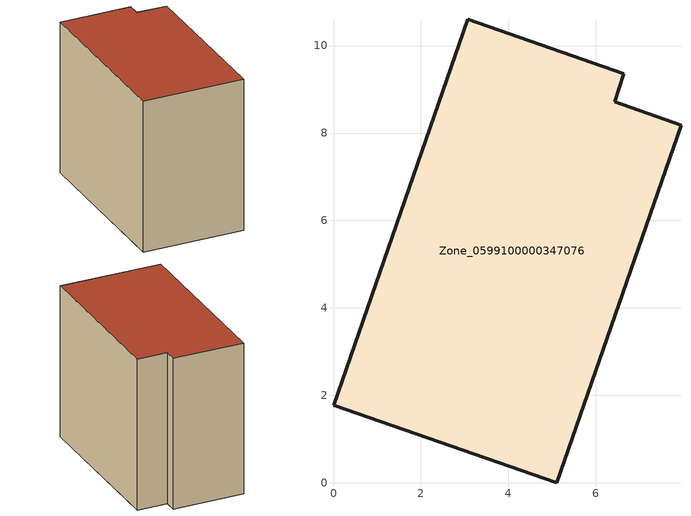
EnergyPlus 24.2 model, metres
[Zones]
Zone_0599100000347076
 floor ground (C_G): 0,1.77 3.07,10.6 6.64,9.36 6.43,8.71 7.95,8.18 5.11,0 z0
 wall outside (C_F): 3.07,10.6 0,1.77 5.11,0 7.95,8.18 6.43,8.71 6.64,9.36 3.07,10.6 z0:8.21
 roof outside (C_R): 0,1.77 5.11,0 7.95,8.18 6.43,8.71 6.64,9.36 3.07,10.6 z8.21
[BUILDING]
Pand.0599100000347076: North Axis=0; Terrain=City; Loads Convergence Tolerance Value=0.04; Temperature Convergence Tolerance Value=0.4; Solar Distribution=FullExterior; Maximum Number of Warmup Days=25; Minimum Number of Warmup Days=1
[Site:Location]
Rotterdam.The.Hague.AP_ZH_NLD Design_Conditions: Latitude=51.96; Longitude=4.45; Time Zone=1; Elevation=-4.5
[SITE:GROUNDTEMPERATURE:BUILDINGSURFACE]
18, 18, 18, 18, 18, 18, 18, 18, 18, 18, 18, 18
[MATERIAL] Thermal Absorptance=0.9; Solar Absorptance=0.7; Visible Absorptance=0.7
Name | Roughness | Thickness | Conductivity | Density | Specific Heat
G.TI.1992-2005 | MediumSmooth | 0.15 | 0.06 | 540 | 1210
F.TI.1992-2005 | Rough | 0.3 | 0.12 | 1920 | 840
R.TI.1992-2005 | MediumRough | 0.2 | 0.08 | 1500 | 1000
[CONSTRUCTION]
C_G: G.TI.1992-2005
C_F: F.TI.1992-2005
C_R: R.TI.1992-2005
[ZONE]
Zone_0599100000347076: Type=1; Multiplier=1; Ceiling Height=Autocalculate; Volume=Autocalculate; Floor Area=autocalculate; Part of Total Floor Area=Yes
[ZONEINFILTRATION:DESIGNFLOWRATE]
Infil_Zone_0599100000347076: Zone or ZoneList or Space or SpaceList=Zone_0599100000347076; Schedule=AlwaysOn; Design Flow Rate Calculation Method=Flow/Area; Flow Rate per Floor Area=0.0015; Constant Term Coefficient=1; Temperature Term Coefficient=0; Velocity Term Coefficient=0; Velocity Squared Term Coefficient=0
[HVACTEMPLATE:ZONE:IDEALLOADSAIRSYSTEM]
Zone_0599100000347076: Maximum Heating Supply Air Temperature=50; Minimum Cooling Supply Air Temperature=13; Maximum Heating Supply Air Humidity Ratio=0.0156; Minimum Cooling Supply Air Humidity Ratio=0.0077; Heating Limit=NoLimit; Cooling Limit=NoLimit; Dehumidification Control Type=ConstantSensibleHeatRatio; Cooling Sensible Heat Ratio=0.7; Dehumidification Setpoint=60; Humidification Control Type=None; Humidification Setpoint=30; Outdoor Air Method=None; Outdoor Air Flow Rate per Person=0.00944; Outdoor Air Flow Rate per Zone Floor Area=0; Outdoor Air Flow Rate per Zone=0; Demand Controlled Ventilation Type=None; Outdoor Air Economizer Type=NoEconomizer; Heat Recovery Type=None; Sensible Heat Recovery Effectiveness=0.7; Latent Heat Recovery Effectiveness=0.65
[ZONECONTROL:THERMOSTAT]
ThermostatControl_Zone_0599100000347076: Zone or ZoneList=Zone_0599100000347076; Control Type Schedule=DualSetpointControlType; Control 1=Thermostat_Zone_0599100000347076; Temperature Difference Between Cutout And Setpoint=0
[THERMOSTATSETPOINT:DUALSETPOINT]
Thermostat_Zone_0599100000347076: Heating Setpoint Temperature Schedule=HeatingSetpoint_Zone_0599100000347076; Cooling Setpoint Temperature Schedule=CoolingSetpoint_Zone_0599100000347076
[SCHEDULE:COMPACT]
HeatingSetpoint_Zone_0599100000347076: Through: 12/31, For: AllDays, Until: 24:00, 21
CoolingSetpoint_Zone_0599100000347076: Through: 12/31, For: AllDays, Until: 24:00, 24
DualSetpointControlType: Through: 12/31, For: AllDays, Until: 24:00, 4
AlwaysOn: Through: 12/31, For: AllDays, Until: 24:00, 1
